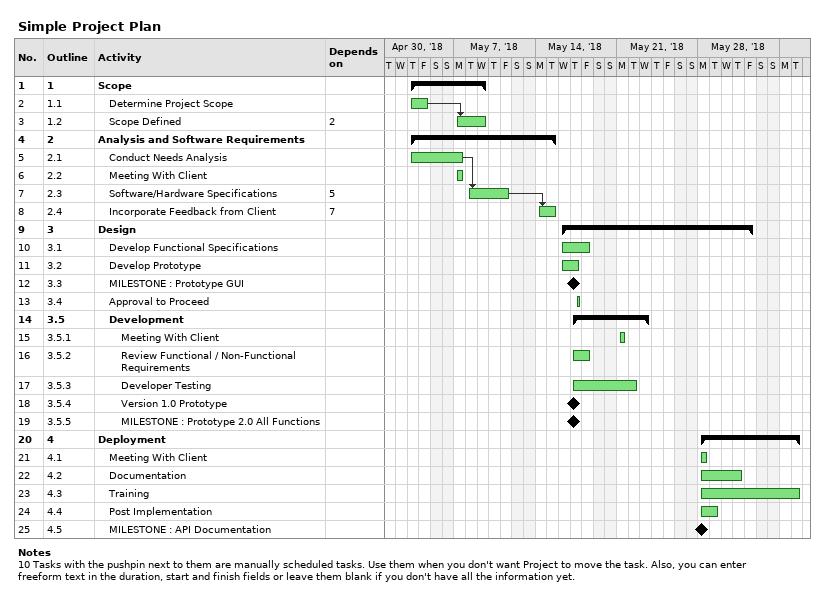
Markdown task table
Simple Project Plan

| ID | WBS | Task | Start | Finish | Predecessors |
|---|---|---|---|---|---|
| 1 | 1 | **Scope** | 2018-05-03 | 2018-05-09 |  |
| 2 | 1.1 | Determine Project Scope | 2018-05-03 | 2018-05-04 |  |
| 3 | 1.2 | Scope Defined | 2018-05-07 | 2018-05-09 | 2 |
| 4 | 2 | **Analysis and Software Requirements** | 2018-05-03 | 2018-05-15 |  |
| 5 | 2.1 | Conduct Needs Analysis | 2018-05-03 | 2018-05-07 |  |
| 6 | 2.2 | Meeting With Client | 2018-05-07 | 2018-05-07 |  |
| 7 | 2.3 | Software/Hardware Specifications | 2018-05-08 | 2018-05-11 | 5 |
| 8 | 2.4 | Incorporate Feedback from Client | 2018-05-14 | 2018-05-15 | 7 |
| 9 | 3 | **Design** | 2018-05-16 | 2018-06-01 |  |
| 10 | 3.1 | Develop Functional Specifications | 2018-05-16 | 2018-05-18 |  |
| 11 | 3.2 | Develop Prototype | 2018-05-16 | 2018-05-17 |  |
| 12 | 3.3 | MILESTONE : Prototype GUI (milestone) | 2018-05-17 | 2018-05-17 |  |
| 13 | 3.4 | Approval to Proceed | 2018-05-17 | 2018-05-17 |  |
| 14 | 3.5 | **Development** | 2018-05-17 | 2018-05-23 |  |
| 15 | 3.5.1 | Meeting With Client | 2018-05-21 | 2018-05-21 |  |
| 16 | 3.5.2 | Review Functional / Non-Functional Requirements | 2018-05-17 | 2018-05-18 |  |
| 17 | 3.5.3 | Developer Testing | 2018-05-17 | 2018-05-22 |  |
| 18 | 3.5.4 | Version 1.0 Prototype (milestone) | 2018-05-17 | 2018-05-17 |  |
| 19 | 3.5.5 | MILESTONE : Prototype 2.0 All Functions (milestone) | 2018-05-17 | 2018-05-17 |  |
| 20 | 4 | **Deployment** | 2018-05-28 | 2018-06-05 |  |
| 21 | 4.1 | Meeting With Client | 2018-05-28 | 2018-05-28 |  |
| 22 | 4.2 | Documentation | 2018-05-28 | 2018-05-31 |  |
| 23 | 4.3 | Training | 2018-05-28 | 2018-06-05 |  |
| 24 | 4.4 | Post Implementation | 2018-05-28 | 2018-05-29 |  |
| 25 | 4.5 | MILESTONE : API Documentation (milestone) | 2018-05-28 | 2018-05-28 |  |

Notes
- 10: Tasks with the pushpin next to them are manually scheduled tasks. Use them when you don't want Project to move the task. Also, you can enter freeform text in the duration, start and finish fields or leave them blank if you don't have all the information yet.
